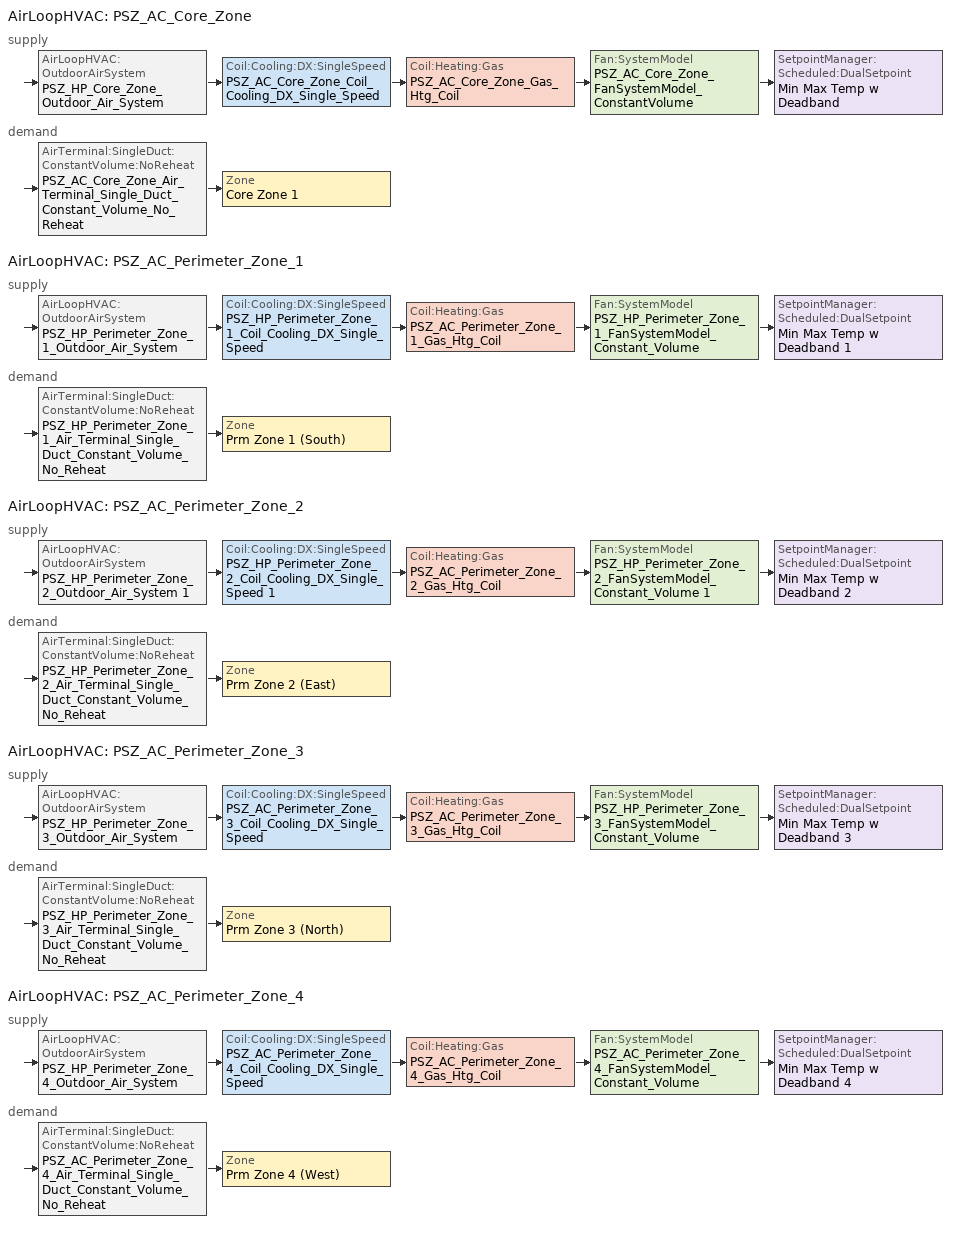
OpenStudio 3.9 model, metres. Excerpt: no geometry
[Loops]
AirLoopHVAC 'PSZ_AC_Core_Zone'
 supply: AirLoopHVAC:OutdoorAirSystem 'PSZ_HP_Core_Zone_Outdoor_Air_System' > Coil:Cooling:DX:SingleSpeed 'PSZ_AC_Core_Zone_Coil_Cooling_DX_Single_Speed' > Coil:Heating:Gas 'PSZ_AC_Core_Zone_Gas_Htg_Coil' > Fan:SystemModel 'PSZ_AC_Core_Zone_FanSystemModel_ConstantVolume' > SetpointManager:Scheduled:DualSetpoint 'Min Max Temp w Deadband'
 demand: AirTerminal:SingleDuct:ConstantVolume:NoReheat 'PSZ_AC_Core_Zone_Air_Terminal_Single_Duct_Constant_Volume_No_Reheat' > Zone 'Core Zone 1'
AirLoopHVAC 'PSZ_AC_Perimeter_Zone_1'
 supply: AirLoopHVAC:OutdoorAirSystem 'PSZ_HP_Perimeter_Zone_1_Outdoor_Air_System' > Coil:Cooling:DX:SingleSpeed 'PSZ_HP_Perimeter_Zone_1_Coil_Cooling_DX_Single_Speed' > Coil:Heating:Gas 'PSZ_AC_Perimeter_Zone_1_Gas_Htg_Coil' > Fan:SystemModel 'PSZ_HP_Perimeter_Zone_1_FanSystemModel_Constant_Volume' > SetpointManager:Scheduled:DualSetpoint 'Min Max Temp w Deadband 1'
 demand: AirTerminal:SingleDuct:ConstantVolume:NoReheat 'PSZ_HP_Perimeter_Zone_1_Air_Terminal_Single_Duct_Constant_Volume_No_Reheat' > Zone 'Prm Zone 1 (South)'
AirLoopHVAC 'PSZ_AC_Perimeter_Zone_2'
 supply: AirLoopHVAC:OutdoorAirSystem 'PSZ_HP_Perimeter_Zone_2_Outdoor_Air_System 1' > Coil:Cooling:DX:SingleSpeed 'PSZ_HP_Perimeter_Zone_2_Coil_Cooling_DX_Single_Speed 1' > Coil:Heating:Gas 'PSZ_AC_Perimeter_Zone_2_Gas_Htg_Coil' > Fan:SystemModel 'PSZ_HP_Perimeter_Zone_2_FanSystemModel_Constant_Volume 1' > SetpointManager:Scheduled:DualSetpoint 'Min Max Temp w Deadband 2'
 demand: AirTerminal:SingleDuct:ConstantVolume:NoReheat 'PSZ_HP_Perimeter_Zone_2_Air_Terminal_Single_Duct_Constant_Volume_No_Reheat' > Zone 'Prm Zone 2 (East)'
AirLoopHVAC 'PSZ_AC_Perimeter_Zone_3'
 supply: AirLoopHVAC:OutdoorAirSystem 'PSZ_HP_Perimeter_Zone_3_Outdoor_Air_System' > Coil:Cooling:DX:SingleSpeed 'PSZ_AC_Perimeter_Zone_3_Coil_Cooling_DX_Single_Speed' > Coil:Heating:Gas 'PSZ_AC_Perimeter_Zone_3_Gas_Htg_Coil' > Fan:SystemModel 'PSZ_HP_Perimeter_Zone_3_FanSystemModel_Constant_Volume' > SetpointManager:Scheduled:DualSetpoint 'Min Max Temp w Deadband 3'
 demand: AirTerminal:SingleDuct:ConstantVolume:NoReheat 'PSZ_HP_Perimeter_Zone_3_Air_Terminal_Single_Duct_Constant_Volume_No_Reheat' > Zone 'Prm Zone 3 (North)'
AirLoopHVAC 'PSZ_AC_Perimeter_Zone_4'
 supply: AirLoopHVAC:OutdoorAirSystem 'PSZ_HP_Perimeter_Zone_4_Outdoor_Air_System' > Coil:Cooling:DX:SingleSpeed 'PSZ_AC_Perimeter_Zone_4_Coil_Cooling_DX_Single_Speed' > Coil:Heating:Gas 'PSZ_AC_Perimeter_Zone_4_Gas_Htg_Coil' > Fan:SystemModel 'PSZ_AC_Perimeter_Zone_4_FanSystemModel_Constant_Volume' > SetpointManager:Scheduled:DualSetpoint 'Min Max Temp w Deadband 4'
 demand: AirTerminal:SingleDuct:ConstantVolume:NoReheat 'PSZ_AC_Perimeter_Zone_4_Air_Terminal_Single_Duct_Constant_Volume_No_Reheat' > Zone 'Prm Zone 4 (West)'
[Sizing:Zone] Zone Cooling Design Supply Air Temperature Input Method=SupplyAirTemperature; Zone Cooling Design Supply Air Temperature {C}=12.7778; Zone Heating Design Supply Air Temperature Input Method=SupplyAirTemperature; Zone Heating Design Supply Air Temperature {C}=32.2222; Zone Heating Design Supply Air Temperature Difference {deltaC}=11.11; Zone Cooling Design Supply Air Humidity Ratio {kg-H2O/kg-air}=0.0085; Zone Heating Design Supply Air Humidity Ratio {kg-H2O/kg-air}=0.008; Cooling Design Air Flow Method=DesignDay; Heating Design Air Flow Method=DesignDayWithLimit; Heating Maximum Air Flow per Zone Floor Area {m3/s-m2}=0; Heating Maximum Air Flow {m3/s}=0; Heating Maximum Air Flow Fraction=0.5; Account for Dedicated Outdoor Air System=No; Dedicated Outdoor Air Low Setpoint Temperature for Design {C}=autosize; Dedicated Outdoor Air High Setpoint Temperature for Design {C}=autosize; Zone Load Sizing Method=Sensible Load Only No Latent Load; Zone Latent Cooling Design Supply Air Humidity Ratio Input Method=HumidityRatioDifference; Zone Cooling Design Supply Air Humidity Ratio Difference {kgWater/kgDryAir}=0.005; Zone Latent Heating Design Supply Air Humidity Ratio Input Method=HumidityRatioDifference; Zone Humidification Design Supply Air Humidity Ratio Difference {kgWater/kgDryAir}=0.005; Design Zone Air Distribution Effectiveness in Cooling Mode=0.8; Design Zone Air Distribution Effectiveness in Heating Mode=0.8; Design Minimum Zone Ventilation Efficiency=0; Sizing Option=Coincident
Name | Zone Cooling Design Supply Air Temperature Difference {deltaC}
Prm Zone 4 (West); Prm Zone 1 (South); Prm Zone 2 (East); Prm Zone 3 (North) | 11.1111
Core Zone 1 | 8.33333
[Zone equipment]
Prm Zone 4 (West): PSZ_AC_Perimeter_Zone_4_Air_Terminal_Single_Duct_Constant_Volume_No_Reheat
Core Zone 1: PSZ_AC_Core_Zone_Air_Terminal_Single_Duct_Constant_Volume_No_Reheat
Prm Zone 1 (South): PSZ_HP_Perimeter_Zone_1_Air_Terminal_Single_Duct_Constant_Volume_No_Reheat
Prm Zone 2 (East): PSZ_HP_Perimeter_Zone_2_Air_Terminal_Single_Duct_Constant_Volume_No_Reheat
Prm Zone 3 (North): PSZ_HP_Perimeter_Zone_3_Air_Terminal_Single_Duct_Constant_Volume_No_Reheat
[Fan:SystemModel] Availability Schedule=Always On Discrete hvac_library; Design Maximum Air Flow Rate {m3/s}=0.943895; Speed Control Method=Discrete; Electric Power Minimum Flow Rate Fraction=0.2; Design Pressure Rise {Pa}=445; Motor Efficiency=0.9; Motor In Air Stream Fraction=1; Design Electric Power Consumption {W}=600; Design Power Sizing Method=PowerPerFlow; Electric Power Per Unit Flow Rate {W/(m3/s)}=640; Electric Power Per Unit Flow Rate Per Unit Pressure {W-s/m3-Pa}=2.22045e-16; Fan Total Efficiency=0.7; Motor Loss Radiative Fraction=0
PSZ_AC_Core_Zone_FanSystemModel_ConstantVolume; PSZ_HP_Perimeter_Zone_1_FanSystemModel_Constant_Volume; PSZ_HP_Perimeter_Zone_2_FanSystemModel_Constant_Volume 1; PSZ_HP_Perimeter_Zone_3_FanSystemModel_Constant_Volume; PSZ_AC_Perimeter_Zone_4_FanSystemModel_Constant_Volume
[AirLoopHVAC] Availability Schedule=Perimeter_Space_1_Occupant_Sch; Design Supply Air Flow Rate {m3/s}=0.943895; Design Return Air Flow Fraction of Supply Air Flow=1
PSZ_AC_Core_Zone; PSZ_AC_Perimeter_Zone_1; PSZ_AC_Perimeter_Zone_2; PSZ_AC_Perimeter_Zone_3; PSZ_AC_Perimeter_Zone_4
[Sizing:System] Type of Load to Size On=Sensible; Design Outdoor Air Flow Rate {m3/s}=Autosize; Central Heating Maximum System Air Flow Ratio=1; Preheat Design Temperature {C}=7; Preheat Design Humidity Ratio {kg-H2O/kg-Air}=0.008; Precool Design Temperature {C}=12.8; Precool Design Humidity Ratio {kg-H2O/kg-Air}=0.008; Central Cooling Design Supply Air Temperature {C}=12.8; Central Heating Design Supply Air Temperature {C}=40; 100% Outdoor Air in Cooling=No; 100% Outdoor Air in Heating=No; Central Cooling Design Supply Air Humidity Ratio {kg-H2O/kg-Air}=0.0085; Central Heating Design Supply Air Humidity Ratio {kg-H2O/kg-Air}=0.008; Cooling Design Air Flow Method=DesignDay; Cooling Design Air Flow Rate {m3/s}=0; Heating Design Air Flow Method=DesignDay; Heating Design Air Flow Rate {m3/s}=0; System Outdoor Air Method=ZoneSum; Zone Maximum Outdoor Air Fraction=1; Cooling Supply Air Flow Rate Per Floor Area {m3/s-m2}=0.00996765; Cooling Fraction of Autosized Cooling Supply Air Flow Rate=1; Cooling Supply Air Flow Rate Per Unit Cooling Capacity {m3/s-W}=3.94755e-05; Heating Supply Air Flow Rate Per Floor Area {m3/s-m2}=0.00996765; Heating Fraction of Autosized Heating Supply Air Flow Rate=1; Heating Fraction of Autosized Cooling Supply Air Flow Rate=1; Heating Supply Air Flow Rate Per Unit Heating Capacity {m3/s-W}=3.15882e-05; Cooling Design Capacity Method=CoolingDesignCapacity; Cooling Design Capacity {W}=autosize; Cooling Design Capacity Per Floor Area {W/m2}=234.7; Fraction of Autosized Cooling Design Capacity=1; Heating Design Capacity Method=HeatingDesignCapacity; Heating Design Capacity {W}=autosize; Heating Design Capacity Per Floor Area {W/m2}=157; Fraction of Autosized Heating Design Capacity=1; Central Cooling Capacity Control Method=OnOff; Occupant Diversity=autosize
Name | Sizing Option
PSZ_AC_Core_Zone | Coincident
PSZ_AC_Perimeter_Zone_1; PSZ_AC_Perimeter_Zone_2; PSZ_AC_Perimeter_Zone_3; PSZ_AC_Perimeter_Zone_4 | NonCoincident
[Coil:Cooling:DX:SingleSpeed] Availability Schedule=Always On Discrete; Rated Total Cooling Capacity {W}=17584; Rated Sensible Heat Ratio=autosize; Rated Air Flow Rate {m3/s}=Autosize; Rated Evaporator Fan Power Per Volume Flow Rate 2017 {W/(m3/s)}=773.3; Rated Evaporator Fan Power Per Volume Flow Rate 2023 {W/(m3/s)}=934.4; Total Cooling Capacity Function of Temperature Curve=Curve Biquadratic 1; Total Cooling Capacity Function of Flow Fraction Curve=Curve Quadratic 1; Energy Input Ratio Function of Temperature Curve=Curve Biquadratic 2; Energy Input Ratio Function of Flow Fraction Curve=Curve Quadratic 2; Part Load Fraction Correlation Curve=Curve Quadratic 3; Minimum Outdoor Dry-Bulb Temperature for Compressor Operation {C}=-25; Nominal Time for Condensate Removal to Begin {s}=0; Ratio of Initial Moisture Evaporation Rate and Steady State Latent Capacity=0; Maximum Cycling Rate {cycles/hr}=0; Latent Capacity Time Constant {s}=0; Condenser Type=AirCooled; Evaporative Condenser Effectiveness=0.9; Evaporative Condenser Air Flow Rate {m3/s}=autosize; Evaporative Condenser Pump Rated Power Consumption {W}=autosize; Crankcase Heater Capacity {W}=0; Maximum Outdoor Dry-Bulb Temperature for Crankcase Heater Operation {C}=10; Basin Heater Capacity {W/K}=0; Basin Heater Setpoint Temperature {C}=2
Name | Rated COP {W/W}
PSZ_AC_Core_Zone_Coil_Cooling_DX_Single_Speed; PSZ_HP_Perimeter_Zone_1_Coil_Cooling_DX_Single_Speed; PSZ_AC_Perimeter_Zone_3_Coil_Cooling_DX_Single_Speed; PSZ_AC_Perimeter_Zone_4_Coil_Cooling_DX_Single_Speed | 3
PSZ_HP_Perimeter_Zone_2_Coil_Cooling_DX_Single_Speed 1 | 3.1
[Controller:OutdoorAir] Minimum Outdoor Air Flow Rate {m3/s}=0.0943895; Maximum Outdoor Air Flow Rate {m3/s}=0.0943895; Economizer Control Type=NoEconomizer; Economizer Control Action Type=ModulateFlow; Economizer Maximum Limit Dry-Bulb Temperature {C}=28; Economizer Maximum Limit Enthalpy {J/kg}=64000; Economizer Minimum Limit Dry-Bulb Temperature {C}=-100; Lockout Type=NoLockout; Minimum Limit Type=FixedMinimum; High Humidity Control=No; High Humidity Outdoor Air Flow Ratio=1; Control High Indoor Humidity Based on Outdoor Humidity Ratio=Yes; Heat Recovery Bypass Control Type=BypassWhenWithinEconomizerLimits; Economizer Operation Staging=InterlockedWithMechanicalCooling
Name | Controller Mechanical Ventilation
Controller Outdoor Air 1 | Controller Mechanical Ventilation 1
Controller Outdoor Air 2 | Controller Mechanical Ventilation 2
Controller Outdoor Air 3 | Controller Mechanical Ventilation 3
Controller Outdoor Air 4 | Controller Mechanical Ventilation 4
Controller Outdoor Air 5 | Controller Mechanical Ventilation 5
[Controller:MechanicalVentilation] Availability Schedule=Always On Discrete
Controller Mechanical Ventilation 1; Controller Mechanical Ventilation 2; Controller Mechanical Ventilation 3; Controller Mechanical Ventilation 4; Controller Mechanical Ventilation 5
[AirLoopHVAC:OutdoorAirSystem]
Name | Controller
PSZ_HP_Core_Zone_Outdoor_Air_System | Controller Outdoor Air 1
PSZ_HP_Perimeter_Zone_1_Outdoor_Air_System | Controller Outdoor Air 2
PSZ_HP_Perimeter_Zone_2_Outdoor_Air_System 1 | Controller Outdoor Air 3
PSZ_HP_Perimeter_Zone_3_Outdoor_Air_System | Controller Outdoor Air 4
PSZ_HP_Perimeter_Zone_4_Outdoor_Air_System | Controller Outdoor Air 5
[AirTerminal:SingleDuct:ConstantVolume:NoReheat] Availability Schedule=Always On Discrete; Maximum Air Flow Rate {m3/s}=0.943895
PSZ_AC_Core_Zone_Air_Terminal_Single_Duct_Constant_Volume_No_Reheat; PSZ_HP_Perimeter_Zone_1_Air_Terminal_Single_Duct_Constant_Volume_No_Reheat; PSZ_HP_Perimeter_Zone_2_Air_Terminal_Single_Duct_Constant_Volume_No_Reheat; PSZ_HP_Perimeter_Zone_3_Air_Terminal_Single_Duct_Constant_Volume_No_Reheat; PSZ_AC_Perimeter_Zone_4_Air_Terminal_Single_Duct_Constant_Volume_No_Reheat
[SetpointManager:Scheduled:DualSetpoint] Control Variable=Temperature; High Setpoint Schedule=Min Max Temp w Deadband 90F Temp sch 1; Low Setpoint Schedule=Min Max Temp w Deadband 55F Temp sch
Min Max Temp w Deadband; Min Max Temp w Deadband 1; Min Max Temp w Deadband 2; Min Max Temp w Deadband 3; Min Max Temp w Deadband 4
[Coil:Heating:Gas] Availability Schedule=Always On Discrete hvac_library; Gas Burner Efficiency=0.78; Nominal Capacity {W}=17584; Parasitic Electric Load {W}=0; Parasitic Gas Load {W}=0; Fuel Type=NaturalGas
PSZ_AC_Core_Zone_Gas_Htg_Coil; PSZ_AC_Perimeter_Zone_1_Gas_Htg_Coil; PSZ_AC_Perimeter_Zone_4_Gas_Htg_Coil; PSZ_AC_Perimeter_Zone_2_Gas_Htg_Coil; PSZ_AC_Perimeter_Zone_3_Gas_Htg_Coil
[Schedule:Compact]
Perimeter_Space_1_Occupant_Sch: Through: 12/31, For: Weekdays, Until: 06:00, 0, Until: 07:00, 0.1, Until: 08:00, 0.2, Until: 10:00, 0.95, Until: 11:00, 0.975703, Until: 12:00, 0.95, Until: 13:00, 0.513528, Until: 14:00, 0.95, Until: 15:00, 0.975703, Until: 17:00, 0.95, Until: 18:00, 0.3, Until: 22:00, 0.1, Until: 23:00, 0.05, Until: 24:00, 0.05, For: Saturday, Until: 06:00, 0, Until: 07:00, 0.1, Until: 08:00, 0.1, Until: 10:00, 0.3, Until: 11:00, 0.308117, Until: 12:00, 0.3, Until: 13:00, 0.102706, Until: 14:00, 0.1, Until: 15:00, 0.102706, Until: 17:00, 0.1, Until: 18:00, 0.05, Until: 19:00, 0.05, Until: 24:00, 0, For: SummerDesignDay, Until: 06:00, 1e-9, Until: 22:00, 1, Until: 24:00, 0.05, For: WinterDesignDay, Until: 24:00, 0, For:Sunday Holidays AllOtherDays, Until: 06:00, 0, Until: 18:00, 0.05, Until: 24:00, 0
[Curve:Quadratic]
Name | Coefficient1 Constant | Coefficient2 x | Coefficient3 x**2 | Minimum Value of x | Maximum Value of x
Curve Quadratic 1 | 0.8 | 0.2 | 0 | 0.5 | 1.5
Curve Quadratic 2 | 1.1552 | -0.1808 | 0.0256 | 0.5 | 1.5
Curve Quadratic 3 | 0.85 | 0.15 | 0 | 0 | 1
[Schedule:Constant] Value=1
Always On Discrete; Always On Discrete hvac_library
[Curve:Biquadratic] Minimum Value of x=17; Maximum Value of x=22; Minimum Value of y=13; Maximum Value of y=46
Name | Coefficient1 Constant | Coefficient2 x | Coefficient3 x**2 | Coefficient4 y | Coefficient5 y**2 | Coefficient6 x*y
Curve Biquadratic 1 | 0.942588 | 0.00954335 | 0.00068377 | -0.0110427 | 5.249e-06 | -9.72e-06
Curve Biquadratic 2 | 0.342414 | 0.034885 | -0.0006237 | 0.00497722 | 0.000437951 | -0.000728028
[Schedule:Ruleset]
Name | Default Day Schedule
Min Max Temp w Deadband 55F Temp sch | Min Max Temp w Deadband 55F Temp sch
Min Max Temp w Deadband 90F Temp sch 1 | Min Max Temp w Deadband 90F Temp sch 2
[Schedule:Day]
Min Max Temp w Deadband 55F Temp sch; Min Max Temp w Deadband 90F Temp sch 2: 24, 0, 23.5
